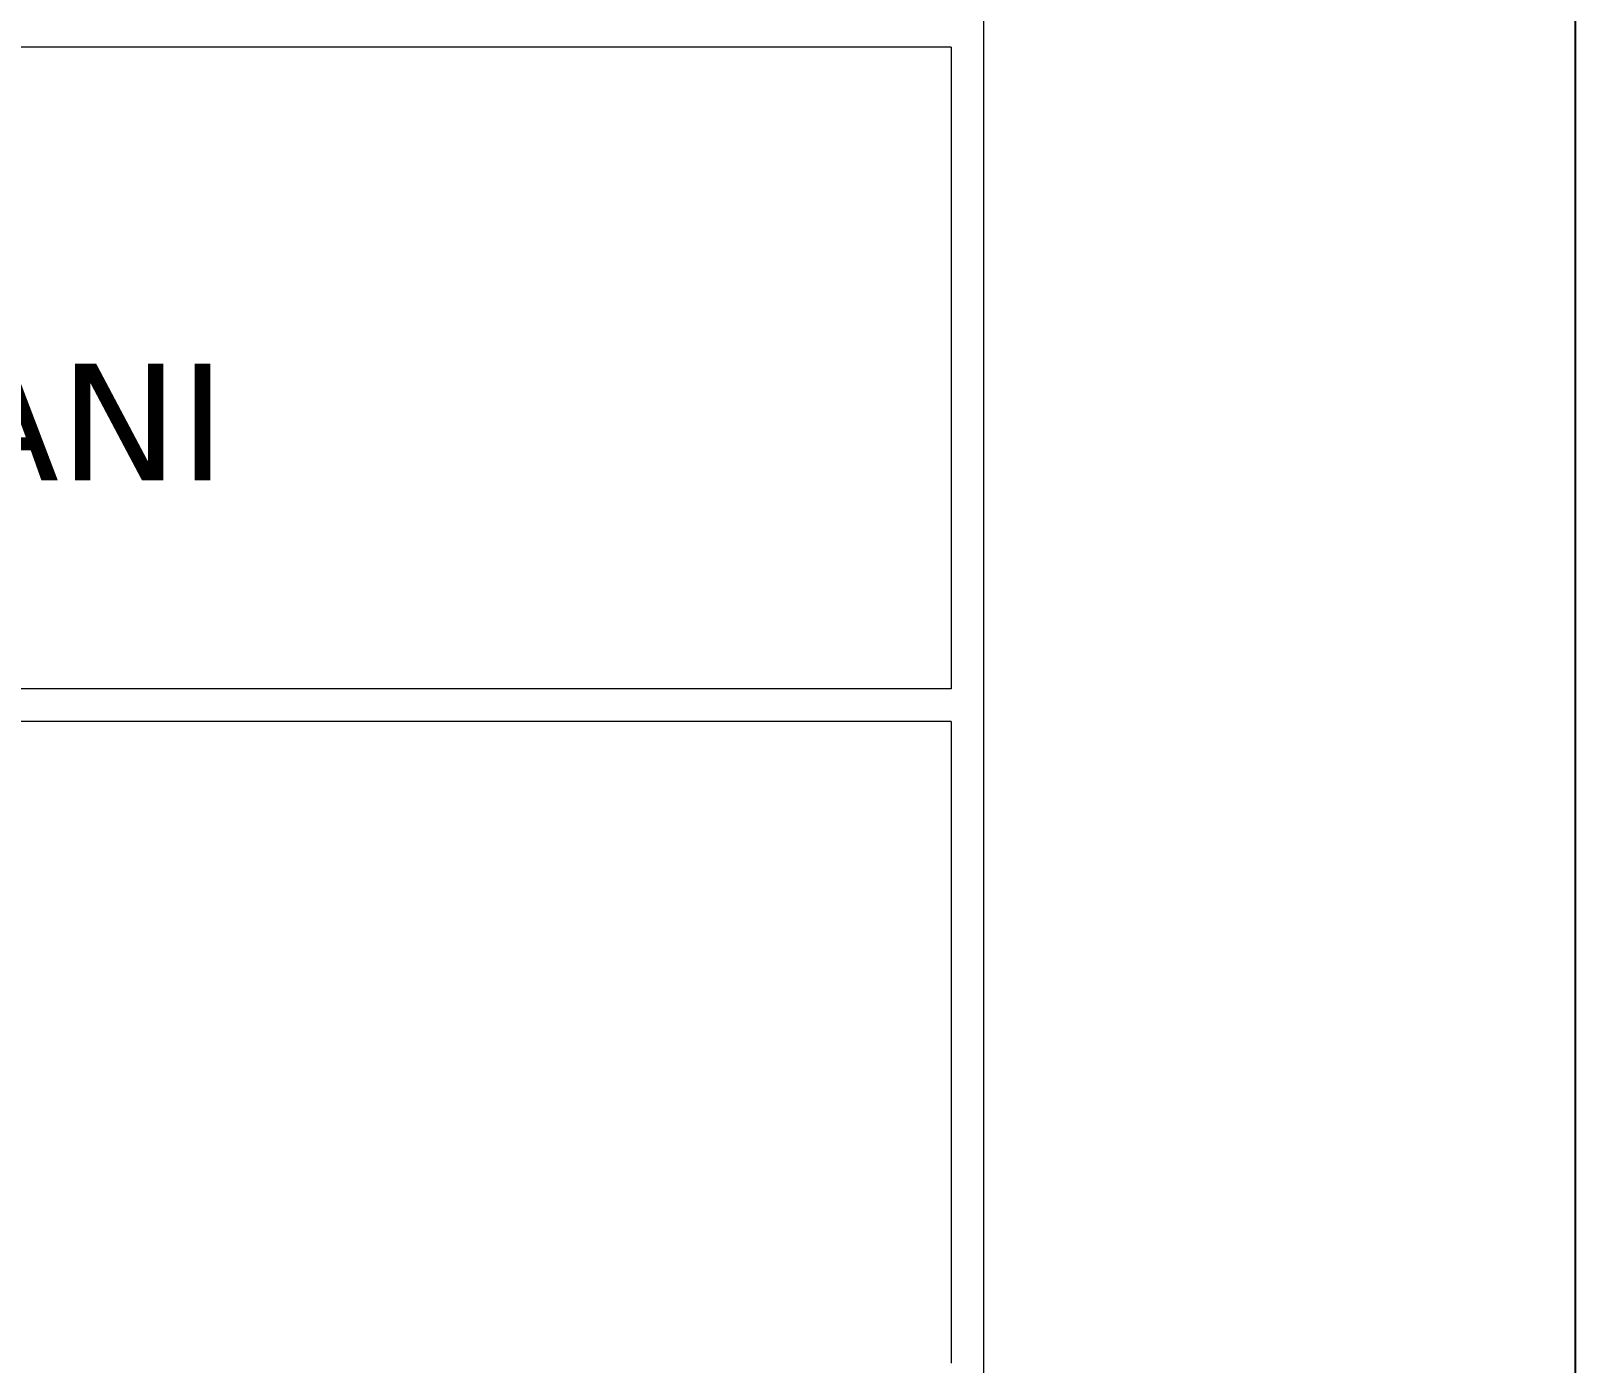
# Model space of a CAD drawing. Header units: millimetres. Extents: x 2232 to 85269, y -3593 to 5869.
# Drawn here: x 39376.9 to 39565.8, y 1636.4 to 1799.4 of the extents above; entities that cross this region are included whole.
import ezdxf

# ---------------------------------------------------------------- set-up
doc = ezdxf.new("R2010")
doc.units = ezdxf.units.MM
doc.layers.add('Standart', color=7, linetype='Continuous')
doc.styles.add('verdana_1_18', font='verdana.ttf', dxfattribs={"height": 0.2})

# ---------------------------------------------------------------- blocks, each defined once
blk = doc.blocks.new('IDE999Entity7103')
at = {"layer": 'Standart', "color": 250, "linetype": 'Continuous', "lineweight": 5}
for points in [[(32535.51, 25), (32535.51, 3033.04)], [(32531.51, 369), (32081.51, 369)], [(32531.51, 369), (32531.51, 290.5)], [(32531.51, 290.5), (32081.51, 290.5)], [(32531.51, 286.5), (32081.51, 286.5)], [(32531.51, 286.5), (32531.51, 208.01)]]:
    blk.add_lwpolyline(points, dxfattribs=at)
at = {"layer": 'Standart', "color": 254, "linetype": 'Continuous', "lineweight": 5, "style": 'verdana_1_18'}
blk.add_text(' KOLON APLİKASYON PLANI', height=14.2857, dxfattribs=at).set_placement((32175.62, 316.01))

msp = doc.modelspace()

# ---------------------------------------------------------------- linework, layer by layer
msp.add_line((39565.84, 5868.75), (39565.84, 1368.75))

# ---------------------------------------------------------------- block references
at = {"layer": 'Standart'}
msp.add_blockref('IDE999Entity7103', (6957.98, 1428.42), dxfattribs=at)

doc.saveas('drawing.dxf')
